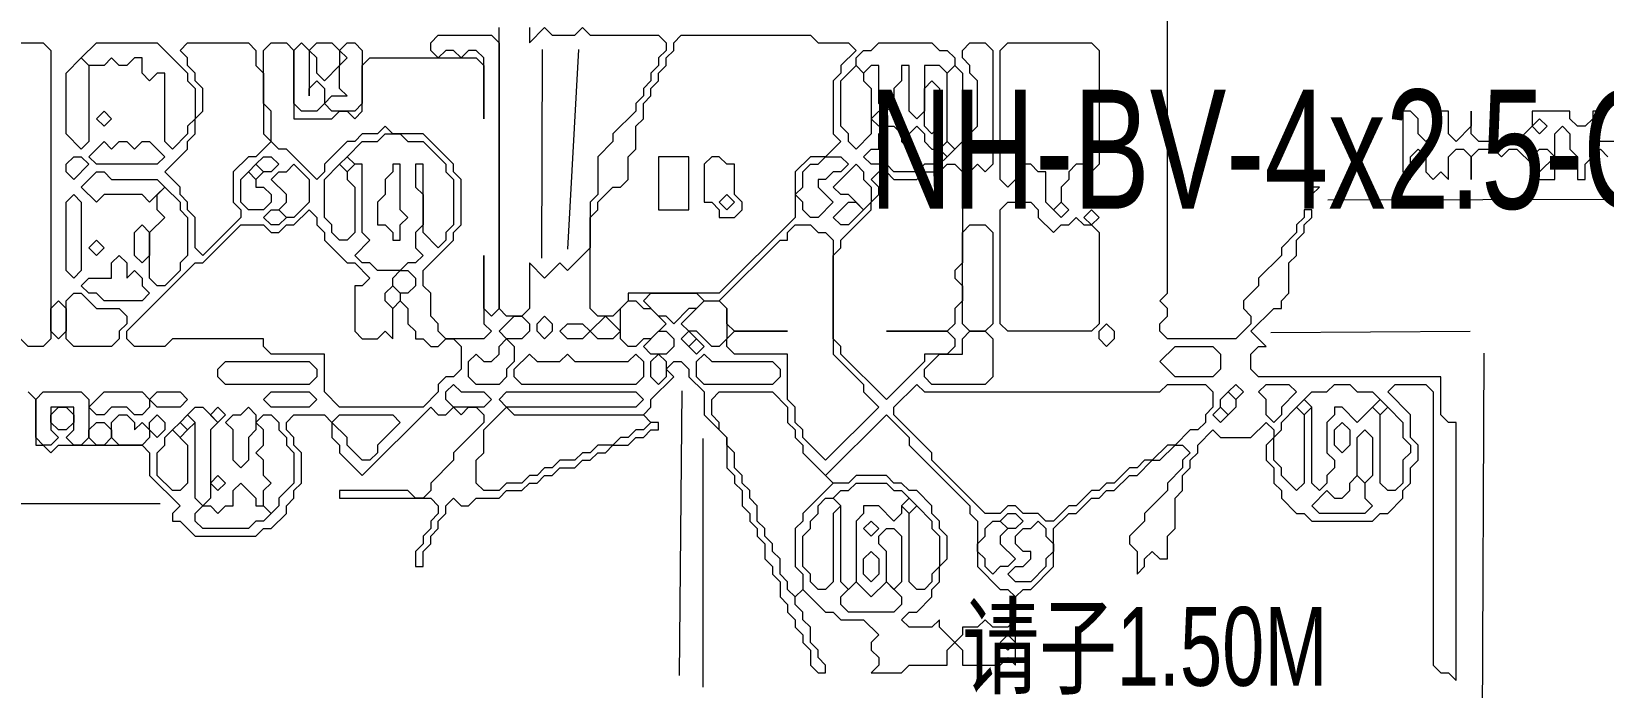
# Model space of a CAD drawing. Extents: x 9 to 1972, y 11 to 1392.
# Drawn here: x 1287.4 to 1494.4, y 616.1 to 702.5 of the extents above; entities that cross this region are included whole.
import ezdxf

# ---------------------------------------------------------------- set-up
doc = ezdxf.new("R2010")
doc.units = 0
for name, color, linetype, lineweight in [('OCR_TEXT', 6, 'Continuous', 0), ('TRACE_CURVE', 6, 'Continuous', 0), ('TRACE_STRAIGHT', 5, 'Continuous', 0), ('TRACE_TEXT_SYMBOL', 6, 'Continuous', 0)]:
    doc.layers.add(name, color=color, linetype=linetype, lineweight=lineweight)
doc.styles.add('wqy-unicode', font='wqy-unicode.lff')

msp = doc.modelspace()

# ---------------------------------------------------------------- linework, layer by layer
at = {"layer": 'TRACE_CURVE', "color": 6}
for points in [[(1467, 656), (1471, 656), (1472, 655), (1472, 619), (1473, 618), (1474, 618), (1475, 617), (1475, 651), (1474, 651), (1473, 652), (1473, 657), (1449, 657), (1448, 658), (1448, 660), (1449, 661), (1450, 661), (1448, 663), (1451, 666), (1452, 666), (1452, 667), (1453, 668), (1453, 672), (1454, 673), (1454, 675), (1455, 676), (1455, 677), (1456, 678), (1456, 679), (1455, 679), (1455, 678), (1454, 677), (1454, 676), (1452, 674), (1452, 673), (1449, 670), (1449, 669), (1447, 667), (1447, 666), (1448, 665), (1448, 664), (1446, 662), (1437, 662), (1436, 663), (1436, 664), (1437, 665), (1437, 666), (1436, 667), (1437, 668), (1437, 713)], [(1353, 703), (1353, 701), (1355, 703), (1356, 702), (1359, 702), (1360, 703), (1361, 702), (1370, 702), (1371, 701), (1371, 700), (1370, 699), (1370, 698), (1369, 697), (1369, 696), (1368, 695), (1368, 694), (1367, 693), (1367, 692), (1364, 689), (1364, 688), (1362, 686), (1362, 681), (1361, 680), (1361, 674), (1358, 671), (1357, 672), (1355, 670), (1353, 672), (1353, 666), (1352, 665), (1350, 665), (1349, 666), (1349, 703)], [(1347, 652), (1347, 651), (1343, 647), (1343, 646), (1340, 643), (1340, 642), (1339, 641), (1338, 641), (1337, 642), (1328, 642), (1328, 641), (1340, 641), (1341, 640), (1341, 639), (1340, 638), (1340, 637), (1339, 636), (1339, 635), (1338, 634), (1338, 632), (1339, 632), (1339, 634), (1340, 635), (1340, 636), (1341, 637), (1341, 638), (1342, 639), (1342, 640), (1343, 641), (1344, 640), (1345, 640), (1346, 641), (1349, 641), (1350, 642), (1352, 642), (1353, 643), (1354, 643), (1355, 644), (1356, 644), (1357, 645), (1359, 645), (1360, 646), (1361, 646), (1362, 647), (1363, 647), (1364, 648), (1366, 648), (1367, 649), (1368, 649), (1369, 650), (1370, 650), (1370, 651), (1369, 651), (1368, 652), (1369, 653), (1369, 654), (1372, 657), (1371, 658), (1372, 659), (1373, 659), (1374, 658), (1374, 657), (1376, 655), (1376, 652)], [(1287, 655), (1288, 654), (1288, 648), (1289, 648), (1290, 647), (1291, 648), (1302, 648), (1303, 647), (1303, 644), (1307, 640), (1306, 639), (1306, 638), (1307, 638), (1309, 636), (1317, 636), (1318, 637), (1319, 637), (1321, 639), (1321, 640), (1322, 641), (1322, 642), (1323, 643), (1323, 647), (1322, 648), (1322, 649), (1321, 650), (1321, 651), (1322, 652), (1326, 652), (1327, 651), (1327, 649), (1328, 648), (1328, 647), (1331, 644), (1340, 653), (1341, 652), (1342, 652), (1343, 653), (1344, 652), (1345, 653), (1346, 653), (1347, 652)], [(1425, 639), (1427, 641), (1428, 641), (1429, 642), (1430, 642), (1432, 644), (1433, 644), (1435, 646), (1436, 646), (1438, 648), (1439, 648), (1440, 647), (1439, 646), (1439, 645), (1437, 643), (1437, 642), (1434, 639), (1434, 638), (1432, 636), (1432, 635), (1433, 634), (1433, 631), (1434, 632), (1434, 633), (1435, 634), (1436, 633), (1437, 633), (1437, 636), (1438, 637), (1438, 641), (1439, 642), (1439, 644), (1440, 645), (1440, 646), (1441, 647), (1441, 648), (1443, 650), (1444, 649), (1448, 649), (1450, 651), (1451, 650), (1451, 649), (1450, 648), (1450, 646), (1451, 645), (1451, 643), (1452, 642), (1452, 641), (1454, 639), (1455, 639), (1456, 638), (1464, 638), (1465, 639), (1466, 639), (1468, 641), (1468, 642), (1469, 643), (1469, 645), (1470, 646), (1470, 648), (1469, 649), (1469, 652), (1466, 655), (1467, 656)], [(1376, 652), (1379, 649), (1379, 645), (1380, 644), (1380, 643), (1381, 642), (1381, 640), (1382, 639), (1382, 638), (1383, 637), (1383, 636), (1384, 635), (1384, 633), (1385, 632), (1385, 631), (1386, 630), (1386, 628), (1387, 627), (1387, 626), (1388, 625), (1388, 624), (1389, 623), (1389, 622), (1390, 621), (1390, 619), (1391, 618), (1392, 618), (1392, 619), (1391, 620), (1391, 621), (1390, 622), (1390, 624), (1389, 625), (1389, 626), (1388, 627), (1388, 628), (1389, 629), (1392, 626), (1393, 626), (1394, 625), (1397, 625), (1399, 623), (1398, 622), (1398, 621), (1399, 620), (1399, 619), (1398, 618), (1402, 618), (1403, 619), (1408, 619), (1408, 621), (1409, 622), (1410, 621), (1410, 619), (1415, 619), (1416, 620), (1417, 619), (1417, 628), (1418, 629), (1419, 629), (1422, 632), (1422, 637), (1424, 639), (1425, 639)]]:
    msp.add_lwpolyline(points, dxfattribs=at)
for points in [[(1340, 701), (1341, 702), (1348, 702), (1349, 701), (1349, 666), (1348, 665), (1347, 666), (1347, 673), (1347, 664), (1348, 663), (1347, 662), (1342, 662), (1341, 663), (1341, 664), (1340, 665), (1340, 668), (1339, 669), (1339, 671), (1343, 675), (1343, 676), (1344, 677), (1344, 683), (1343, 684), (1343, 685), (1339, 689), (1335, 689), (1334, 690), (1333, 689), (1331, 689), (1330, 688), (1329, 688), (1326, 685), (1326, 684), (1325, 683), (1321, 687), (1320, 687), (1319, 688), (1319, 692), (1318, 693), (1318, 700), (1319, 701), (1321, 701), (1322, 700), (1322, 691), (1327, 691), (1328, 692), (1329, 692), (1330, 691), (1331, 692), (1331, 698), (1332, 699), (1346, 699), (1347, 698), (1347, 691), (1347, 699), (1346, 700), (1345, 700), (1344, 699), (1343, 700), (1342, 700), (1341, 699), (1340, 700)], [(1372, 701), (1373, 702), (1390, 702), (1391, 701), (1395, 701), (1396, 700), (1394, 698), (1394, 697), (1393, 696), (1393, 689), (1394, 688), (1392, 686), (1390, 686), (1388, 684), (1388, 678), (1378, 668), (1366, 668), (1366, 667), (1364, 665), (1362, 665), (1361, 666), (1361, 678), (1362, 679), (1362, 680), (1364, 682), (1365, 682), (1366, 683), (1366, 686), (1367, 687), (1367, 690), (1368, 691), (1368, 693), (1369, 694), (1369, 695), (1370, 696), (1370, 697), (1371, 698), (1371, 699), (1372, 700)], [(1285, 700), (1286, 701), (1289, 701), (1290, 700), (1290, 662), (1289, 661), (1287, 661), (1285, 663)], [(1296, 701), (1304, 701), (1308, 697), (1308, 696), (1309, 695), (1309, 691), (1308, 690), (1308, 689), (1306, 687), (1305, 688), (1305, 697), (1304, 697), (1303, 696), (1302, 697), (1302, 699), (1301, 699), (1300, 698), (1299, 698), (1298, 699), (1297, 698), (1295, 698), (1294, 699)], [(1307, 700), (1308, 701), (1316, 701), (1317, 700), (1317, 698), (1318, 697), (1318, 689), (1319, 688), (1317, 686), (1316, 686), (1314, 684), (1314, 680), (1315, 679), (1315, 678), (1310, 673), (1309, 674), (1309, 678), (1308, 679), (1308, 680), (1307, 681), (1307, 682), (1305, 684), (1308, 687), (1308, 688), (1309, 689), (1309, 691), (1310, 692), (1310, 695), (1309, 696), (1309, 697), (1308, 698), (1308, 699)], [(1322, 700), (1323, 701), (1324, 700), (1324, 694), (1324, 695), (1325, 696), (1326, 695), (1326, 693), (1325, 692), (1323, 692), (1322, 693)], [(1324, 700), (1325, 701), (1327, 701), (1328, 700), (1328, 698), (1326, 696), (1325, 697), (1325, 699)], [(1328, 700), (1329, 701), (1330, 701), (1331, 700), (1331, 693), (1330, 692), (1327, 692), (1326, 693), (1327, 694), (1329, 694), (1328, 695), (1328, 698), (1329, 699)], [(1398, 700), (1399, 701), (1406, 701), (1407, 700), (1408, 700), (1409, 699), (1409, 698), (1408, 697), (1407, 698), (1405, 698), (1405, 692), (1404, 691), (1403, 692), (1403, 698), (1402, 698), (1402, 696), (1401, 695), (1401, 693), (1400, 692), (1399, 693), (1399, 698), (1398, 698), (1397, 697), (1396, 698), (1396, 699), (1397, 700)], [(1410, 700), (1411, 701), (1413, 701), (1414, 700), (1414, 685), (1413, 684), (1412, 685), (1411, 684), (1410, 685), (1410, 686), (1411, 687), (1411, 689), (1412, 690), (1412, 696), (1411, 697), (1411, 698), (1410, 699)], [(1415, 700), (1416, 701), (1427, 701), (1428, 700), (1428, 685), (1427, 684), (1426, 685), (1425, 685), (1424, 684), (1424, 683), (1423, 682), (1423, 680), (1422, 679), (1421, 680), (1421, 684), (1420, 684), (1419, 685), (1418, 685), (1418, 684), (1416, 682), (1415, 683)], [(1294, 699), (1295, 698), (1295, 688), (1294, 687), (1292, 689), (1292, 697)], [(1396, 698), (1397, 697), (1397, 696), (1398, 695), (1398, 689), (1396, 687), (1395, 688), (1395, 689), (1394, 690), (1394, 696)], [(1408, 697), (1409, 698), (1410, 697), (1410, 688), (1409, 687), (1408, 688)], [(1405, 695), (1406, 696), (1407, 695), (1407, 690), (1406, 689), (1405, 690)], [(1296, 691), (1297, 692), (1298, 691), (1297, 690)], [(1398, 691), (1399, 692), (1400, 691), (1399, 690)], [(1399, 689), (1400, 690), (1401, 690), (1402, 689), (1402, 688), (1403, 687), (1403, 689), (1404, 690), (1405, 689), (1405, 688), (1406, 687), (1407, 687), (1408, 686), (1407, 685), (1405, 685), (1404, 684), (1401, 684), (1400, 685), (1398, 685), (1397, 686), (1398, 687), (1399, 687)], [(1297, 688), (1298, 687), (1299, 688), (1300, 688), (1301, 687), (1302, 688), (1303, 688), (1305, 686), (1304, 685), (1296, 685), (1295, 686)], [(1333, 688), (1334, 689), (1336, 689), (1337, 688), (1339, 688), (1342, 685), (1342, 684), (1343, 683), (1343, 677), (1342, 676), (1342, 675), (1341, 674), (1339, 676), (1339, 685), (1338, 685), (1338, 682), (1339, 681), (1339, 677), (1338, 676), (1338, 674), (1339, 673), (1338, 672), (1337, 672), (1336, 671), (1333, 671), (1332, 672), (1331, 672), (1330, 673), (1332, 675), (1331, 676), (1331, 685), (1330, 685), (1329, 686), (1331, 688)], [(1407, 687), (1408, 688), (1409, 687), (1408, 686)], [(1292, 685), (1293, 686), (1294, 686), (1295, 685), (1293, 683), (1292, 684)], [(1317, 685), (1318, 686), (1319, 686), (1320, 685), (1319, 684), (1318, 684)], [(1328, 685), (1329, 686), (1330, 685), (1329, 684)], [(1391, 685), (1392, 686), (1394, 686), (1395, 685), (1394, 684), (1393, 684), (1392, 683), (1391, 683), (1391, 682), (1393, 680), (1391, 678), (1390, 678), (1389, 679), (1389, 680), (1388, 681), (1389, 682), (1389, 684), (1390, 685)], [(1296, 684), (1297, 684), (1298, 683), (1304, 683), (1305, 682), (1303, 680), (1302, 681), (1297, 681), (1296, 680), (1294, 682)], [(1315, 683), (1316, 684), (1317, 683), (1317, 682), (1318, 682), (1319, 681), (1319, 680), (1318, 679), (1316, 679), (1315, 680)], [(1316, 684), (1317, 685), (1318, 684), (1317, 683)], [(1321, 684), (1322, 685), (1324, 683), (1324, 680), (1322, 678), (1321, 678), (1320, 679), (1321, 680), (1321, 681), (1319, 683), (1320, 684)], [(1328, 685), (1329, 684), (1329, 683), (1330, 682), (1330, 676), (1329, 675), (1328, 675), (1327, 676), (1327, 677), (1326, 678), (1326, 683)], [(1407, 684), (1408, 685), (1409, 685), (1410, 684), (1410, 672), (1409, 671), (1409, 670), (1410, 669), (1410, 667), (1409, 666), (1409, 664), (1408, 663), (1400, 663), (1408, 663), (1409, 662), (1409, 661), (1408, 660), (1405, 660), (1405, 659), (1400, 654), (1394, 660), (1394, 661), (1393, 662), (1393, 673), (1394, 674), (1394, 675), (1398, 679), (1398, 680), (1399, 681), (1399, 682), (1398, 683), (1399, 684), (1400, 684), (1401, 683), (1404, 683), (1405, 684)], [(1396, 685), (1397, 684), (1397, 683), (1398, 682), (1398, 680), (1397, 679), (1395, 681), (1394, 681), (1393, 682)], [(1292, 680), (1293, 681), (1294, 680), (1294, 671), (1293, 670), (1292, 671)], [(1304, 681), (1305, 682), (1307, 680), (1307, 679), (1308, 678), (1308, 673), (1307, 672), (1307, 671), (1305, 669), (1304, 669), (1303, 670), (1303, 676), (1305, 678), (1304, 679)], [(1324, 679), (1325, 678), (1325, 677), (1326, 676), (1326, 675), (1329, 672), (1330, 672), (1332, 670), (1331, 669), (1330, 669), (1330, 663), (1331, 662), (1333, 662), (1334, 663), (1335, 662), (1335, 666), (1336, 667), (1337, 666), (1337, 664), (1338, 663), (1338, 662), (1339, 662), (1340, 661), (1341, 661), (1342, 662), (1343, 662), (1344, 661), (1344, 658), (1343, 657), (1342, 657), (1341, 656), (1341, 655), (1339, 653), (1328, 653), (1326, 655), (1326, 660), (1319, 660), (1318, 661), (1318, 662), (1306, 662), (1305, 661), (1301, 661), (1300, 662), (1300, 663), (1309, 672), (1310, 672), (1315, 677), (1318, 677), (1319, 676), (1320, 676), (1321, 677), (1322, 677)], [(1318, 678), (1319, 679), (1320, 679), (1321, 678), (1320, 677), (1319, 677)], [(1395, 680), (1396, 680), (1397, 679), (1395, 677), (1394, 677), (1393, 678)], [(1415, 679), (1416, 680), (1419, 680), (1420, 679), (1420, 678), (1422, 676), (1423, 677), (1424, 677), (1425, 678), (1426, 677), (1427, 677), (1428, 676), (1428, 664), (1427, 663), (1416, 663), (1415, 664)], [(1422, 679), (1423, 680), (1424, 679), (1423, 678)], [(1426, 678), (1427, 679), (1428, 678), (1427, 677)], [(1301, 676), (1302, 677), (1303, 676), (1303, 673), (1302, 672), (1301, 673)], [(1387, 676), (1388, 677), (1390, 677), (1391, 676), (1392, 676), (1393, 675), (1393, 660), (1397, 656), (1397, 655), (1399, 653), (1392, 646), (1389, 649), (1389, 650), (1388, 651), (1388, 653), (1387, 654), (1387, 660), (1380, 660), (1379, 661), (1379, 662), (1380, 663), (1387, 663), (1380, 663), (1379, 664), (1379, 666), (1378, 667), (1386, 675), (1387, 675)], [(1410, 676), (1411, 677), (1413, 677), (1414, 676), (1414, 664), (1413, 663), (1411, 663), (1410, 664)], [(1295, 674), (1296, 675), (1297, 674), (1296, 673)], [(1298, 672), (1299, 673), (1300, 672), (1300, 670), (1301, 671), (1302, 670), (1302, 669), (1303, 668), (1302, 667), (1297, 667), (1296, 668), (1295, 668), (1294, 669), (1295, 670), (1298, 670)], [(1335, 670), (1336, 671), (1337, 671), (1338, 670), (1338, 669), (1337, 668), (1336, 668), (1335, 669)], [(1334, 668), (1335, 669), (1336, 668), (1336, 667), (1335, 666), (1334, 667)], [(1290, 666), (1291, 667), (1292, 666), (1292, 663), (1291, 662), (1290, 663)], [(1292, 667), (1293, 668), (1294, 668), (1296, 666), (1299, 666), (1300, 665), (1300, 664), (1299, 663), (1299, 662), (1298, 661), (1293, 661), (1292, 662)], [(1365, 666), (1366, 667), (1367, 667), (1368, 666), (1369, 666), (1371, 664), (1369, 662), (1368, 662), (1367, 661), (1366, 661), (1365, 662)], [(1368, 667), (1369, 668), (1375, 668), (1376, 667), (1375, 666), (1374, 666), (1372, 664), (1371, 665), (1370, 665)], [(1376, 667), (1378, 667), (1379, 666), (1379, 662), (1378, 661), (1377, 661), (1375, 663), (1374, 663), (1373, 664)], [(1351, 665), (1352, 665), (1353, 664), (1353, 663), (1352, 662), (1350, 662), (1349, 663)], [(1354, 664), (1355, 665), (1356, 664), (1356, 663), (1355, 662), (1354, 663)], [(1363, 665), (1365, 663), (1364, 662), (1362, 662), (1361, 663)], [(1357, 663), (1358, 664), (1360, 664), (1361, 663), (1360, 662), (1358, 662)], [(1370, 663), (1371, 663), (1372, 662), (1372, 661), (1371, 660), (1369, 660), (1368, 661)], [(1373, 662), (1374, 663), (1375, 662), (1374, 661)], [(1410, 662), (1411, 663), (1413, 663), (1414, 662), (1414, 657), (1413, 656), (1406, 656), (1405, 657), (1405, 658), (1407, 660), (1410, 660)], [(1428, 663), (1429, 664), (1430, 663), (1430, 662), (1429, 661), (1428, 662)], [(1349, 661), (1350, 662), (1351, 661), (1351, 659), (1350, 658), (1350, 657), (1349, 656), (1346, 656), (1345, 657), (1345, 659), (1346, 660), (1347, 659), (1348, 659), (1349, 660)], [(1374, 661), (1375, 662), (1376, 661), (1375, 660)], [(1438, 661), (1443, 661), (1444, 660), (1444, 658), (1443, 657), (1438, 657), (1436, 659)], [(1312, 658), (1313, 659), (1324, 659), (1325, 658), (1325, 657), (1324, 656), (1313, 656), (1312, 657)], [(1353, 660), (1354, 659), (1357, 659), (1358, 660), (1359, 659), (1366, 659), (1367, 660), (1368, 659), (1368, 657), (1367, 656), (1352, 656), (1351, 657), (1351, 658)], [(1369, 659), (1370, 660), (1371, 659), (1371, 657), (1370, 656), (1369, 657)], [(1375, 659), (1376, 660), (1377, 659), (1385, 659), (1386, 658), (1386, 657), (1385, 656), (1376, 656), (1375, 657)], [(1288, 654), (1289, 655), (1294, 655), (1295, 654), (1295, 649), (1294, 648), (1293, 648), (1292, 649), (1293, 650), (1293, 653), (1290, 653), (1290, 650), (1291, 649), (1290, 648), (1289, 648), (1288, 649)], [(1297, 655), (1302, 655), (1303, 654), (1303, 653), (1302, 652), (1301, 652), (1300, 653), (1298, 653), (1297, 652), (1296, 652), (1295, 653)], [(1303, 654), (1304, 655), (1307, 655), (1308, 654), (1307, 653), (1304, 653)], [(1318, 654), (1319, 655), (1324, 655), (1325, 654), (1324, 653), (1319, 653)], [(1342, 655), (1343, 656), (1344, 655), (1347, 655), (1348, 654), (1347, 653), (1343, 653), (1342, 654)], [(1349, 654), (1350, 655), (1367, 655), (1368, 654), (1367, 653), (1350, 653)], [(1377, 654), (1378, 655), (1385, 655), (1387, 653), (1387, 651), (1388, 650), (1388, 649), (1389, 648), (1389, 647), (1393, 643), (1389, 639), (1389, 638), (1388, 637), (1388, 632), (1389, 631), (1389, 629), (1388, 628), (1387, 629), (1387, 630), (1386, 631), (1386, 633), (1385, 634), (1385, 635), (1384, 636), (1384, 637), (1383, 638), (1383, 640), (1382, 641), (1382, 642), (1381, 643), (1381, 644), (1380, 645), (1380, 647), (1379, 648), (1379, 649), (1378, 650), (1378, 651), (1377, 652)], [(1404, 656), (1405, 655), (1436, 655), (1437, 656), (1442, 656), (1443, 655), (1443, 653), (1442, 652), (1442, 651), (1441, 650), (1440, 650), (1438, 648), (1437, 648), (1435, 646), (1434, 646), (1433, 645), (1432, 645), (1430, 643), (1429, 643), (1428, 642), (1427, 642), (1425, 640), (1424, 640), (1422, 638), (1421, 638), (1420, 639), (1418, 639), (1417, 640), (1416, 640), (1415, 639), (1413, 639), (1406, 646), (1406, 647), (1401, 652), (1401, 653)], [(1444, 654), (1445, 655), (1446, 654), (1446, 653), (1445, 652), (1444, 653)], [(1445, 655), (1446, 656), (1447, 655), (1446, 654)], [(1449, 655), (1450, 656), (1453, 656), (1454, 655), (1452, 653), (1452, 652), (1451, 651), (1450, 652), (1450, 654)], [(1458, 655), (1459, 656), (1461, 656), (1462, 655), (1464, 655), (1465, 654), (1462, 651), (1460, 653), (1459, 653), (1459, 652), (1458, 651), (1458, 647), (1459, 646), (1459, 645), (1458, 644), (1458, 643), (1457, 642), (1456, 643), (1456, 653), (1455, 654), (1456, 655)], [(1290, 652), (1291, 653), (1292, 653), (1293, 652), (1293, 651), (1292, 650), (1291, 650), (1290, 651)], [(1298, 651), (1299, 652), (1300, 652), (1301, 651), (1301, 650), (1302, 651), (1303, 650), (1303, 649), (1302, 648), (1299, 648), (1298, 649)], [(1303, 651), (1304, 652), (1305, 651), (1305, 650), (1304, 649), (1303, 650)], [(1307, 651), (1308, 652), (1309, 651), (1308, 650)], [(1308, 652), (1309, 653), (1310, 653), (1312, 651), (1311, 650), (1311, 641), (1310, 640), (1309, 641), (1309, 651)], [(1311, 652), (1312, 653), (1313, 652), (1312, 651)], [(1315, 652), (1316, 653), (1317, 652), (1317, 650), (1316, 649), (1316, 646), (1315, 645), (1314, 646), (1314, 650), (1313, 651), (1314, 652)], [(1317, 651), (1318, 652), (1319, 652), (1320, 651), (1320, 650), (1321, 649), (1321, 648), (1322, 647), (1322, 643), (1320, 641), (1320, 640), (1319, 639), (1318, 640), (1318, 642), (1319, 643), (1318, 644), (1318, 646), (1317, 647), (1318, 648), (1318, 650)], [(1327, 651), (1328, 652), (1335, 652), (1336, 651), (1333, 648), (1333, 647), (1332, 646), (1331, 646), (1329, 648), (1329, 649)], [(1350, 653), (1351, 652), (1368, 652), (1369, 651), (1368, 650), (1367, 650), (1366, 649), (1365, 649), (1364, 648), (1362, 648), (1361, 647), (1360, 647), (1359, 646), (1357, 646), (1356, 645), (1355, 645), (1354, 644), (1353, 644), (1352, 643), (1350, 643), (1349, 642), (1347, 642), (1346, 643), (1346, 646), (1347, 647), (1347, 650)], [(1400, 652), (1403, 649), (1403, 648), (1411, 640), (1411, 639), (1412, 638), (1412, 632), (1415, 629), (1416, 629), (1417, 628), (1417, 625), (1416, 624), (1414, 624), (1413, 625), (1412, 624), (1410, 624), (1410, 623), (1409, 622), (1407, 624), (1407, 625), (1406, 624), (1403, 624), (1402, 625), (1403, 626), (1404, 626), (1406, 628), (1406, 629), (1407, 630), (1407, 632), (1408, 633), (1408, 636), (1407, 637), (1407, 638), (1406, 639), (1406, 640), (1404, 642), (1403, 642), (1402, 643), (1401, 643), (1400, 644), (1396, 644), (1395, 643), (1393, 643), (1392, 644)], [(1443, 652), (1444, 653), (1445, 652), (1444, 651)], [(1454, 653), (1455, 652), (1455, 643), (1454, 642), (1452, 644), (1452, 645), (1451, 646), (1451, 649), (1452, 650), (1452, 651)], [(1454, 653), (1455, 654), (1456, 653), (1455, 652)], [(1464, 653), (1465, 654), (1466, 653), (1465, 652)], [(1465, 652), (1466, 653), (1468, 651), (1468, 649), (1469, 648), (1469, 647), (1468, 646), (1468, 643), (1467, 642), (1466, 642), (1465, 643)], [(1295, 650), (1296, 651), (1297, 651), (1298, 650), (1298, 649), (1297, 648), (1296, 648), (1295, 649)], [(1305, 649), (1306, 650), (1308, 648), (1308, 643), (1307, 642), (1306, 642), (1304, 644), (1304, 647), (1305, 648)], [(1306, 650), (1307, 651), (1308, 650), (1307, 649)], [(1459, 650), (1460, 651), (1461, 650), (1461, 648), (1460, 647), (1459, 648)], [(1462, 649), (1463, 650), (1464, 649), (1464, 644), (1463, 643), (1462, 644)], [(1311, 643), (1312, 644), (1313, 643), (1312, 642)], [(1461, 643), (1462, 644), (1463, 643), (1463, 641), (1464, 640), (1463, 639), (1457, 639), (1456, 640), (1458, 642), (1459, 641), (1460, 641), (1461, 642)], [(1314, 642), (1315, 643), (1317, 641), (1317, 640), (1318, 640), (1319, 639), (1318, 638), (1317, 638), (1316, 637), (1310, 637), (1309, 638), (1309, 639), (1310, 640), (1311, 640), (1312, 639), (1313, 640), (1314, 640)], [(1395, 642), (1396, 643), (1400, 643), (1401, 642), (1402, 642), (1403, 641), (1402, 640), (1402, 639), (1401, 638), (1399, 640), (1397, 640), (1397, 639), (1396, 638), (1396, 630), (1395, 629), (1394, 630), (1394, 640), (1393, 641), (1394, 642)], [(1391, 640), (1392, 641), (1393, 641), (1394, 640), (1393, 639), (1393, 630), (1392, 629), (1391, 629), (1390, 630), (1390, 631), (1389, 632), (1389, 636), (1390, 637), (1390, 638), (1391, 639)], [(1402, 640), (1403, 641), (1404, 640), (1403, 639)], [(1403, 639), (1404, 640), (1406, 638), (1406, 637), (1407, 636), (1407, 632), (1406, 631), (1406, 630), (1405, 629), (1404, 629), (1403, 630)], [(1397, 637), (1398, 638), (1399, 637), (1398, 636)], [(1413, 637), (1414, 638), (1415, 638), (1416, 637), (1415, 636), (1415, 635), (1417, 633), (1416, 632), (1415, 632), (1414, 631), (1413, 632), (1413, 633), (1412, 634), (1412, 635), (1413, 636)], [(1415, 638), (1416, 639), (1417, 639), (1418, 638), (1417, 637), (1416, 637)], [(1419, 637), (1420, 638), (1421, 637), (1421, 636), (1422, 635), (1422, 634), (1421, 633), (1421, 632), (1419, 630), (1417, 630), (1416, 631), (1417, 632), (1418, 632), (1419, 633), (1419, 634), (1418, 634), (1417, 635), (1417, 636), (1418, 637)], [(1399, 636), (1400, 637), (1401, 637), (1402, 636), (1402, 630), (1401, 629), (1400, 630), (1400, 634), (1399, 635)], [(1397, 633), (1398, 634), (1399, 633), (1399, 631), (1398, 630), (1397, 631)], [(1396, 630), (1398, 628), (1400, 630), (1402, 628), (1402, 627), (1401, 626), (1395, 626), (1394, 627), (1394, 628)], [(1415, 622), (1416, 623), (1417, 622), (1416, 621)]]:
    msp.add_lwpolyline(points, close=True, dxfattribs=at)
at = {"layer": 'TRACE_STRAIGHT', "color": 5}
for p, q in [((1354.63, 672.62), (1354.71, 700.12)), ((1358.06, 673.81), (1359.51, 700.12)), ((1458.12, 680.3), (1503.13, 680.42)), ((1450.62, 662.85), (1476.88, 663)), ((1477.83, 475.13), (1478.69, 660.13)), ((1372.76, 617.63), (1373.12, 655.14)), ((1375.82, 648.88), (1375.85, 616.12)), ((1278.12, 640.3), (1304.38, 640.32))]:
    msp.add_line(p, q, dxfattribs=at)
at = {"layer": 'TRACE_TEXT_SYMBOL', "color": 6}
for points in [[(1468, 692), (1468, 684), (1469, 683), (1469, 686), (1470, 687), (1471, 686), (1471, 684), (1472, 683), (1473, 684), (1474, 683), (1474, 686), (1475, 687), (1476, 687), (1477, 686), (1477, 683), (1477, 686), (1478, 687), (1480, 687), (1481, 686), (1482, 687), (1483, 687), (1485, 685), (1485, 683), (1488, 683), (1488, 689), (1489, 690), (1490, 689), (1490, 687), (1491, 686), (1491, 683), (1492, 683), (1492, 685), (1494, 687), (1495, 686)], [(1492, 690), (1491, 690), (1490, 691), (1490, 692), (1485, 692), (1485, 690), (1483, 688), (1478, 688), (1477, 689), (1477, 692), (1477, 690), (1475, 688), (1474, 689), (1474, 692), (1472, 692), (1472, 689), (1471, 688), (1470, 689), (1470, 691), (1469, 692), (1468, 692)], [(1498, 688), (1494, 688), (1493, 689), (1494, 690), (1494, 692), (1493, 692), (1493, 691), (1492, 690)]]:
    msp.add_lwpolyline(points, dxfattribs=at)
for points in [[(1485, 690), (1486, 691), (1487, 690), (1486, 689)], [(1370, 686), (1370, 679), (1374, 679), (1374, 686)], [(1377, 686), (1376, 685), (1376, 680), (1377, 680), (1378, 679), (1378, 678), (1380, 678), (1381, 679), (1381, 680), (1380, 681), (1380, 685), (1379, 685), (1378, 686)], [(1485, 686), (1486, 687), (1487, 687), (1488, 686), (1486, 684), (1485, 685)], [(1335, 685), (1335, 684), (1334, 683), (1334, 681), (1333, 680), (1333, 677), (1334, 677), (1335, 676), (1335, 675), (1336, 675), (1336, 677), (1337, 678), (1336, 679), (1336, 685)], [(1378, 680), (1379, 681), (1380, 680), (1379, 679)], [(1456, 682), (1456, 681), (1457, 682)]]:
    msp.add_lwpolyline(points, close=True, dxfattribs=at)

# ---------------------------------------------------------------- texts
at = {"layer": 'OCR_TEXT', "color": 6, "style": 'wqy-unicode', "width": 0.72}
for s, height, p in [('NH-BV-4x2.5-G20.WC消火栓自泵载略', 15.6794, (1397.78, 679.14)), ('请子1.50M', 10.372, (1409.95, 616.3))]:
    msp.add_text(s, height=height, dxfattribs=at).set_placement(p)

doc.saveas('drawing.dxf')
